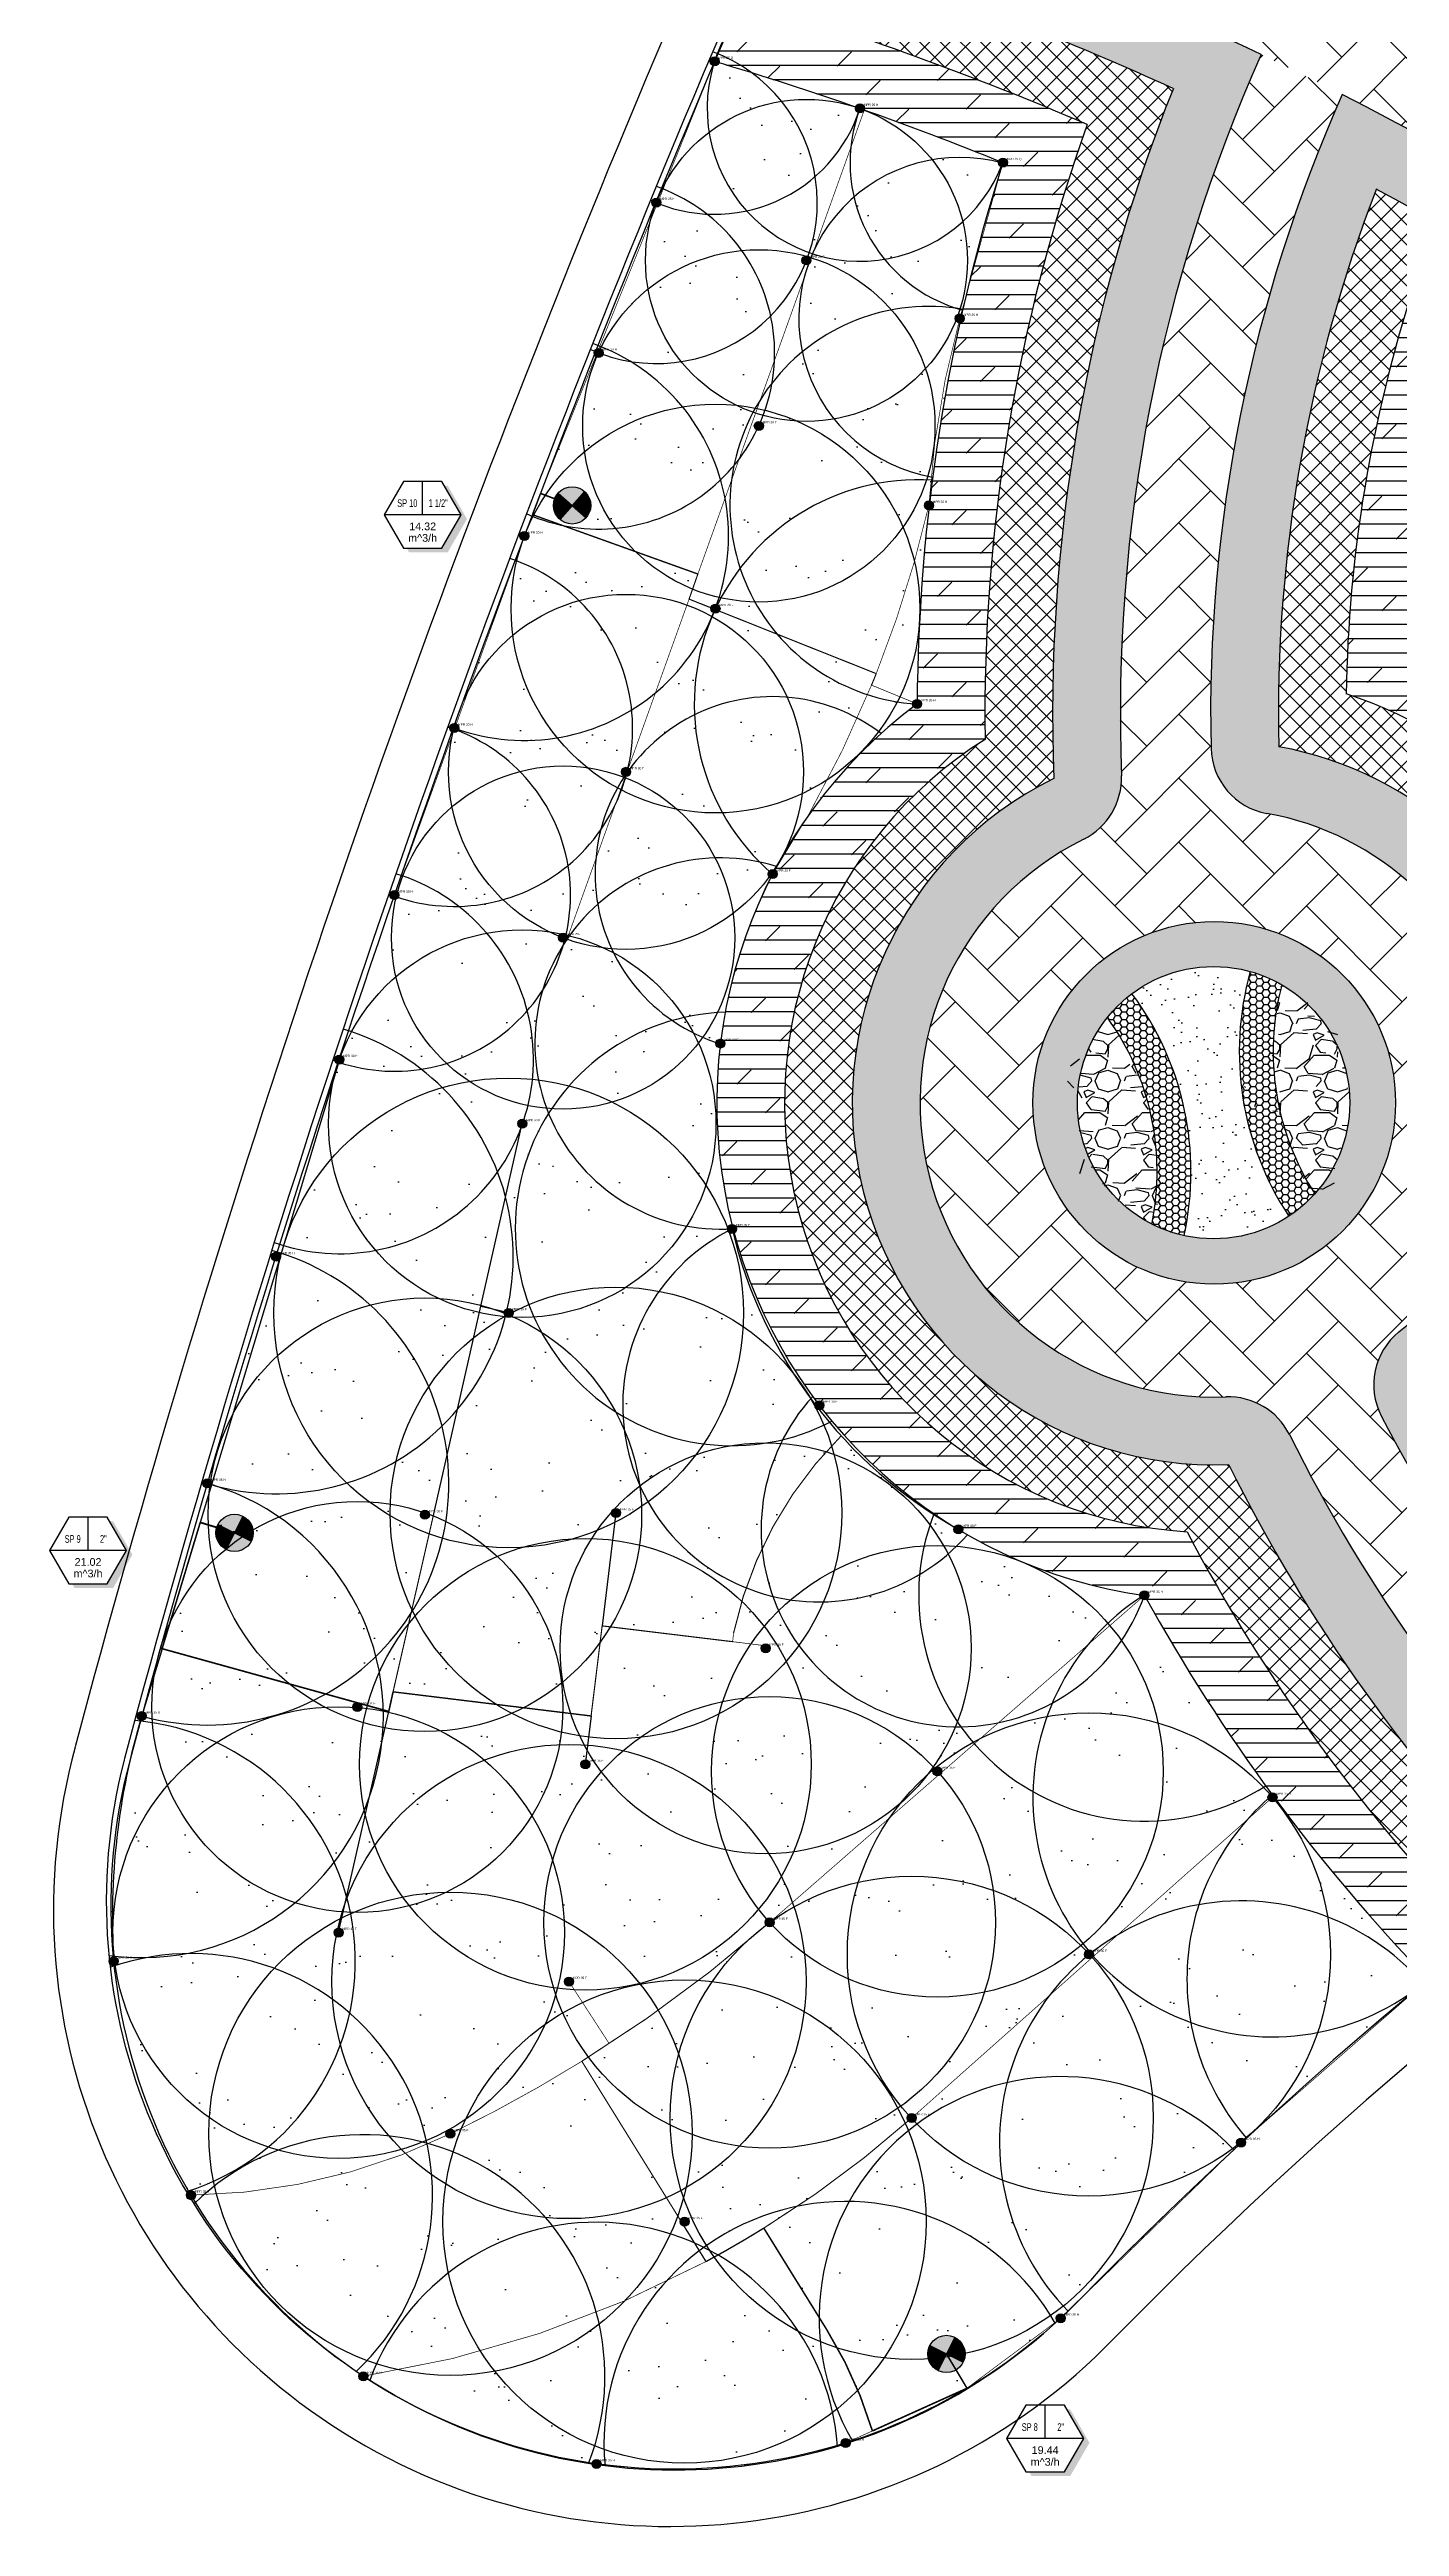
# Model space of a CAD drawing. Extents: x 671027 to 671592, y 802418 to 802669.
# Drawn here: x 671245.3 to 671305, y 802418 to 802527.7 of the extents above; entities that cross this region are included whole.
import ezdxf
from ezdxf.enums import TextEntityAlignment as Align

# ---------------------------------------------------------------- set-up
doc = ezdxf.new("R2010")
doc.units = 0
doc.linetypes.add('1', pattern=[0])
for name, color, linetype in [('CIRCLE SPRAY', 140, 'Continuous'), ('Grass', 7, 'Continuous'), ('gravel', 7, 'Continuous'), ('L-VALV-NOTN', 7, 'Continuous'), ('L-VALV-SYMB', 7, 'Continuous'), ('L-ZONE-ATTR-VALV', 7, 'Continuous'), ('Pipe-Lateral-10 Bars-32mm', 7, 'Continuous'), ('Pipe-Lateral-10 Bars-50mm', 7, 'Continuous'), ('Pipe-Lateral-10 Bars-63mm', 7, 'Continuous'), ('Pipe-Lateral-10 Bars-75mm', 7, 'Continuous'), ('Pipe-Lateral-10 Bars-90mm', 7, 'Continuous'), ('ROAD BORDER', 7, 'Continuous'), ('Roads boundry', 7, 'Continuous'), ('Rotor MPR', 172, 'Continuous'), ('sand', 7, 'Continuous'), ('shrubs-Gc', 7, 'Continuous')]:
    doc.layers.add(name, color=color, linetype=linetype)
doc.layers.add('Hardscape', color=80, linetype='1', lineweight=15)
doc.layers.add('PIPE', color=7, linetype='Continuous', lineweight=50)
doc.layers.add('L-SYMB-TRIM', color=7, linetype='Continuous', true_color=0x000000)
doc.styles.get("Standard").update_dxf_attribs({"font": 'arial.ttf'})
doc.styles.add('ValveZoneLabelText', font='arial.ttf', dxfattribs={"height": 0.2})
doc.linetypes.add('32mm', pattern='A,0.5,-0.2,["32mm",Standard,S=0.1,R=0,X=-0.1,Y=-0.05],-0.5', length=1.2)
doc.linetypes.add('50mm', pattern='A,0.5,-0.2,["50mm",Standard,S=0.1,R=0,X=-0.1,Y=-0.05],-0.5', length=1.2)
doc.linetypes.add('63mm', pattern='A,0.5,-0.2,["63mm",Standard,S=0.1,R=0,X=-0.1,Y=-0.05],-0.5', length=1.2)
doc.linetypes.add('75mm', pattern='A,0.5,-0.2,["75mm",Standard,S=0.1,R=0,X=-0.1,Y=-0.05],-0.5', length=1.2)
doc.linetypes.add('90mm', pattern='A,0.5,-0.2,["90mm",Standard,S=0.1,R=0,X=-0.1,Y=-0.05],-0.5', length=1.2)
doc.linetypes.add('PIPE 90', pattern='A,12.7,-5.08,["GAS",Standard,S=2.54,R=0,X=-2.54,Y=-1.27],-6.35', length=24.13)
pattern_1 = [(0, (0, 0), (0.28575, 0.1649778387), [0.1905, -0.381]), (120, (0, 0), (-0.285749999376, 0.164977839781), [0.1905, -0.381]), (60, (0, 0), (6.24e-10, 0.329955678481), [-0.381, 0.1905])]
pattern_2 = [(228.0127875, (27.82352, 139.14712), (-20.320000001596, -22.859999998582), [0.34172144, -33.8304836396]), (184.969741, (27.59492, 138.89312), (30.47999998794, 2.540000144698), [0.58640472, -58.0540488935]), (132.5104471, (27.01072, 138.84232), (25.400000010727, -27.939999990246), [0.41348152, -40.934722794]), (267.273689, (26.02012, 138.20732), (2.54000000532, 50.799999999733), [0.53400452, -52.866437426]), (292.83365418, (25.99472, 137.67392), (-12.700000001063, 30.479999999555), [0.5236337, -51.8398077453]), (357.273689, (26.19792, 137.19132), (-50.799999999733, 2.54000000532), [0.53400452, -52.866437426]), (37.69424047, (26.73132, 137.16592), (-33.019999998536, -25.4000000019004), [0.70619366, -69.913115314]), (72.25532837, (27.29012, 137.59772), (17.780000004779, 55.879999998479), [0.66671952, -66.005256602]), (121.42956562, (27.49332, 138.23272), (-20.320000002883, 33.019999998226), [0.535813, -53.045545699]), (175.2363583, (27.21392, 138.68992), (27.9399999996, -2.54000000439), [0.61171328, -29.97393695]), (222.3974378, (26.60432, 138.740724), (-30.4799999990247, -27.940000001064), [0.79107792, -78.316772512]), (138.81407483, (28.53472, 138.18192), (-17.779999998934, 15.24000000124), [0.27000454, -26.7305658243]), (171.4692344, (28.33152, 138.35972), (33.02000000089, -5.079999994237), [0.51368198, -50.854638997]), (225, (27.8235, 138.436), (-4e-16, -2.54), [0.35920934, -3.2328931084]), (203.19859051, (27.64572, 138.74072), (12.70000000035, 5.07999999911), [0.19344132, -19.150622369]), (291.80140949, (27.4679, 138.66452), (-2.54000000053, 7.61999999982), [0.27356562, -13.40475299]), (30.96375653, (27.5695, 138.41052), (7.62000000019, 5.07999999972), [0.44431966, -14.366298153]), (161.56505118, (27.9505, 138.6391), (5.08000000013, -2.53999999973), [0.32128714, -7.710898117]), (16.389540334, (25.99472, 138.66452), (25.4, 7.62), [0.450088, -44.5588266725]), (70.34617594, (26.42652, 138.79152), (-10.16000000093, -27.93999999967), [0.37759894, -37.382215678]), (293.19859051, (27.95052, 139.14712), (-5.07999999911, 12.70000000036), [0.3868801, -18.957183589]), (343.61045967, (28.10292, 138.79152), (-25.400000000532, 7.619999998223), [0.450088, -44.5588266725]), (339.44395478, (25.99472, 137.08972), (-12.7, 5.08), [0.4340352, -21.267734313]), (294.7751406, (26.40112, 136.93732), (-12.700000015117, 27.939999993127), [0.36367212, -36.003593381]), (66.80140949, (27.97592, 136.60712), (5.0799999992, 12.70000000032), [0.3868801, -18.957183589]), (17.35402464, (28.12832, 136.96272), (-33.019999999343, -10.160000002132), [0.42578274, -42.15237598]), (69.44395478, (26.73132, 136.60712), (-5.08000000009, -12.699999999965), [0.2170176, -21.484751913]), (101.309932474, (27.8235, 136.6071), (-2.54, 10.16), [0.1295146, -12.8219949645]), (165.96375653, (27.7981, 136.7341), (7.62, -2.54), [0.5236337, -9.949054589]), (186.00900596, (27.29012, 136.86112), (25.399999999865, 2.54000000133), [0.485267, -48.0413648633]), (303.69006753, (27.5695, 138.1819), (-2.54000000035, 5.0799999998), [0.36632388, -8.7917763597]), (353.15722659, (27.77272, 137.87712), (43.180000000266, -5.079999997739), [0.63955676, -63.316009065]), (60.9453959, (28.40772, 137.80092), (-10.16000000028, -17.77999999984), [0.26150824, -25.889392318]), (90, (28.5347, 138.0295), (-2.54, 2.54), [0.1524, -2.3876]), (120.25643716, (27.23932, 136.93732), (10.159999998757, -17.78000000071), [0.35286696, -34.933940773]), (48.0127875, (27.06152, 137.24212), (20.320000001675, 22.85999999851), [0.68344288, -33.4887621996]), (0, (27.5187, 137.75), (2.54, 2.54), [0.6604, -1.8796]), (325.3048465, (28.17912, 137.75012), (25.400000009622, -17.779999986255), [0.40160956, -39.759316724]), (254.0546041, (28.50932, 137.52152), (-2.53999999982, -10.16000000004), [0.36982908, -18.121650039]), (207.64597536, (28.40772, 137.16592), (-48.260000001773, -25.399999996631), [0.6021451, -59.612464423]), (175.42607874, (27.87432, 136.88652), (-33.019999999999, 2.539999999999), [0.63702946, -63.065846456])]
pattern_3 = [(45, (-675480.1106, -802687.9176), (2e-16, 2.8284271247), [6, -2]), (135, (-675478.6964, -802686.5034), (2e-16, 2.8284271247), [6, -2])]

# ---------------------------------------------------------------- blocks, each defined once
blk = doc.blocks.new('Rotor mpr')
at = {"layer": 'Rotor MPR'}
h = blk.add_hatch(color=256, dxfattribs=at)
h.dxf.hatch_style = 1
h.paths.add_polyline_path([(-0.2, 0, 1), (0.2, 0, 1)])
at = {"layer": 'Rotor MPR', "color": 7}
blk.add_circle((0, 0), 0.2, dxfattribs=at)
blk.add_attdef('ROTOR.MPR', (0.17, 0.11), '', height=0.1, dxfattribs=at)
blk = doc.blocks.new('valvesym-1')
at = {"linetype": 'Continuous', "lineweight": 0}
for points in [[(-0.006, 0), (-0.747, 0), (-0.75, 0.006), (-0.741, 0.117), (-0.713, 0.232), (-0.668, 0.34), (-0.607, 0.441), (-0.53, 0.53), (-0.441, 0.607), (-0.34, 0.668), (-0.232, 0.713), (-0.117, 0.741), (-0.006, 0.75), (0, 0.747), (0, 0.006)], [(0.747, 0), (0.006, 0), (0, -0.006), (0, -0.747), (0.006, -0.75), (0.117, -0.741), (0.232, -0.713), (0.34, -0.668), (0.441, -0.607), (0.53, -0.53), (0.607, -0.441), (0.668, -0.34), (0.713, -0.232), (0.741, -0.117), (0.75, -0.006)]]:
    blk.add_hatch(color=0, dxfattribs=at).paths.add_polyline_path(points, flags=0)
at = {"layer": 'L-SYMB-TRIM', "linetype": 'Continuous', "lineweight": 0}
h = blk.add_hatch(color=256, dxfattribs=at)
edge = h.paths.add_edge_path()
edge.add_arc((0, 0), 0.75, 0, 360)
at = {"color": 0, "linetype": 'Continuous', "ltscale": 0.102234, "flags": 128}
for points in [[(0.75, 0), (-0.75, 0)], [(0, 0.75), (0, -0.75)]]:
    blk.add_lwpolyline(points, dxfattribs=at)
at = {"color": 0, "linetype": 'Continuous', "ltscale": 0.102234}
blk.add_circle((0, 0), 0.75, dxfattribs=at)
blk = doc.blocks.new('ControlValve-1')
at = {"layer": 'L-VALV-SYMB', "color": 0, "xscale": 1.000000032, "yscale": 1.000000032}
blk.add_blockref('valvesym-1', (0, 0), dxfattribs=at)
at = {"layer": 'L-ZONE-ATTR-VALV', "style": 'ValveZoneLabelText'}
blk.add_attdef('WaterSource/ZoneId', (0, 0), '', height=0.2, dxfattribs=at)
blk = doc.blocks.new('V_S_2')
at = {"layer": 'L-VALV-SYMB', "color": 12, "rotation": 63.40581976892219}
blk.add_blockref('ControlValve-1', (0, 0), dxfattribs=at)
blk = doc.blocks.new('V_S_1.5')
at = {"layer": 'L-VALV-SYMB', "color": 130, "rotation": 48.58537856362994}
blk.add_blockref('ControlValve-1', (0, 0), dxfattribs=at)
blk = doc.blocks.new('vnotation-6')
blk.add_hatch(color=256).paths.add_polyline_path([(0.281, 0.379), (0.5, 0), (0.25, -0.433), (-0.206, -0.433), (-0.175, -0.487), (0.325, -0.487), (0.575, -0.054), (0.325, 0.379)])
for p, q in [((0, 0), (0, 0.433)), ((0.5, 0), (-0.5, 0))]:
    blk.add_line(p, q)
blk.add_lwpolyline([(0.5, 0), (0.25, 0.433), (-0.25, 0.433), (-0.5, 0), (-0.25, -0.433), (0.25, -0.433)], close=True)
for tag, p in [('AA', (-0.2, 0.2)), ('2', (0.2, 0.2)), ('GPM', (0, -0.3)), ('20', (0, -0.15))]:
    blk.add_attdef(tag, text='', height=0.1).set_placement(p, align=Align.MIDDLE_CENTER)
at = {"flags": 1}
blk.add_attdef('WATERSOURCE/ZONEID', text='', height=0.005, dxfattribs=at).set_placement((0, 0), align=Align.MIDDLE_CENTER)

msp = doc.modelspace()

# ---------------------------------------------------------------- hatches: boundary and pattern name
at = {"layer": 'Grass', "linetype": 'ByBlock'}
h = msp.add_hatch(dxfattribs=at)
h.set_pattern_fill('AR-SAND', color=94, scale=0.1)
h.paths.add_polyline_path([(671293.75, 802459.2, 0.065893), (671306.33, 802442.2, 0.026072), (671290.82, 802427.96, -0.771013), (671248.82, 802451.93, -0.035081), (671274.71, 802527.13, -0.024176), (671287.48, 802522.65, 0.07574), (671283.68, 802498.68, 0.669872)])
at = {"layer": 'gravel', "linetype": 'ByBlock'}
h = msp.add_hatch(dxfattribs=at)
h.set_pattern_fill('GRAVEL', color=250, scale=0.1)
h.set_pattern_definition(pattern_2)
h.paths.add_polyline_path([(671299.83, 802486.23, -0.476364), (671301.29, 802476.98, -0.208703)])
h = msp.add_hatch(dxfattribs=at)
h.set_pattern_fill('GRAVEL', color=250, scale=0.1)
h.set_pattern_definition(pattern_2)
h.paths.add_polyline_path([(671294.08, 802475.64, -0.476364), (671292.11, 802484.79, -0.208703)])
at = {"layer": 'Hardscape'}
h = msp.add_hatch(dxfattribs=at)
h.set_pattern_fill('AR-HBONE', color=251, scale=0.5)
h.set_pattern_definition(pattern_3)
h.paths.add_polyline_path([(671420.99, 802530.42, 0.356419), (671421.46, 802534.19, 0.06502), (671410.3, 802547.67, -0.006819), (671413.15, 802550.48, -0.068428), (671425.44, 802535.35, 0.295554), (671428.38, 802533.93, -0.809739), (671436.73, 802509.85, 0.295554), (671435.3, 802506.91, -0.06457), (671435.17, 802488.51, 0.005006), (671431.13, 802488.47, 0.062759), (671431.45, 802505.36, 0.356419), (671428.76, 802508.03, -0.642268)])
h.paths.add_polyline_path([(671430.82, 802513.01, 1), (671429.16, 802528.99, 1)], flags=16)
h.paths.add_polyline_path([(671365.9, 802565.76, 0.37013), (671362.87, 802563.29, -0.201969), (671357.37, 802554.81, 0.314972), (671356.14, 802551.59), (671357.44, 802546.43), (671363.59, 802521.96, -0.017017), (671358.72, 802520.82), (671351.29, 802550.37, 0.314972), (671348.69, 802552.63, -0.222057), (671339.24, 802558.31, 0.370131), (671335.48, 802559.34, 0.158108), (671305.07, 802530.81, -0.013661), (671301.74, 802533.05, -0.162678), (671335.25, 802563.64, 0.283162), (671337.03, 802566.23, -0.235223), (671342.72, 802576.36, 0.315352), (671343.95, 802579.58), (671336.38, 802609.71, -0.01955), (671341.18, 802611.09), (671348.8, 802580.8, 0.314972), (671351.4, 802578.54, -0.25569), (671361.69, 802571.43, 0.283162), (671364.37, 802569.78, -0.163199), (671407.49, 802555.25, -0.013661), (671405.34, 802551.85, 0.158628)])
h.paths.add_polyline_path([(671349.22, 802573.57, 1), (671350.88, 802557.6, 1)], flags=16)
h = msp.add_hatch(dxfattribs=at)
h.set_pattern_fill('AR-HBONE', color=251, scale=0.5)
h.set_pattern_definition([(45, (-673847.9582, -801760.7936), (0, 2.8284271247), [6, -2]), (135, (-673846.544, -801759.3794), (2e-16, 2.8284271247), [6, -2])])
h.paths.add_polyline_path([(671278.32, 802535.44, -0.006934), (671284.91, 802549.74, 0.66463), (671416.84, 802580.64), (671417.1, 802580.41), (671432.73, 802566.33, 0.188342), (671372.08, 802478.45, 0.016164), (671359.82, 802473.98, 0.176635)])
h.paths.add_polyline_path([(671337, 802506.79, -0.053515), (671358.83, 802482.51, 0.630416), (671369.48, 802484.44, -0.054281), (671381.43, 802514.81, 0.706633), (671375.03, 802521.73, -0.114395), (671340.59, 802515.5, 0.705998)], flags=16)
h.paths.add_polyline_path([(671294.67, 802534.78, -0.03752), (671286.54, 802542.86, 0.5445), (671284.88, 802542.63, 0.00211), (671282.89, 802538.3, 0.44365), (671283.48, 802536.94, -0.017856), (671293.63, 802533.09, 0.855837)], flags=16)
h.paths.add_polyline_path([(671416.59, 802557.7, -0.020041), (671425.95, 802565.21, 0.474379), (671426.1, 802568.31), (671421.17, 802572.75, 0.554524), (671417.91, 802571.82, -0.041116), (671413.47, 802560.07, 0.813097)], flags=16)
h = msp.add_hatch(dxfattribs=at)
h.set_pattern_fill('AR-HBONE', color=251, scale=0.5)
h.set_pattern_definition(pattern_3)
h.paths.add_polyline_path([(671291.06, 802492.69, 0.295554), (671292.73, 802495.49, -0.115157), (671298.92, 802527.44, -0.006718), (671302.51, 802525.66, 0.110571), (671296.7, 802496.72, 0.356419), (671299.16, 802493.83, -0.642268), (671305.02, 802470.87, 0.356419), (671304.24, 802467.15, 0.07826), (671316.68, 802450.21, 0.005006), (671313.43, 802447.81, -0.080075), (671300.17, 802466.33, 0.295554), (671297.36, 802467.99, -0.809739)])
h.paths.add_polyline_path([(671297.67, 802473.02, 1), (671296.01, 802489, 1)], flags=16)
at = {"layer": 'sand', "linetype": 'ByBlock'}
h = msp.add_hatch(dxfattribs=at)
h.set_pattern_fill('AR-SAND', color=1, scale=0.03)
h.set_pattern_definition([(37.5, (25.9947, 136.6071), (-0.0480009389, 1.468239712), [0, -1.15824, 0, -1.2954, 0, -1.23825]), (7.5, (25.9947, 136.6071), (1.3485698494, 2.1504753017), [0, -0.62484, 0, -1.04394, 0, -0.40005]), (327.5, (25.0575, 136.6071), (2.3729771107, 0.004311554), [0, -0.381, 0, -1.3716, 0, -1.7907]), (317.5, (25.0575, 136.6071), (2.2906693574, 0.6687879698), [0, -0.1905, 0, -0.89916, 0, -1.0287])])
h.paths.add_polyline_path([(671300.14, 802475.99, -0.121307), (671297.43, 802475.02, -0.080492), (671295.51, 802475.13, 0.21732), (671293.2, 802485.84, -0.135442), (671296.18, 802487.01, -0.094505), (671298.43, 802486.82, 0.21732)])
at = {"layer": 'shrubs-Gc'}
h = msp.add_hatch(dxfattribs=at)
h.set_pattern_fill('AR-SAND', color=219, scale=0.01125)
h.paths.add_polyline_path([(671292.73, 802495.49, -0.295554), (671291.06, 802492.69, 0.809739), (671297.36, 802467.99, -0.295554), (671300.17, 802466.33, 0.080075), (671313.43, 802447.81, 0.003742), (671311.03, 802445.97, -0.078776), (671297.48, 802464.99, -0.809739), (671289.73, 802495.38, -0.105119), (671295.03, 802525.94, 0.032831), (671277.11, 802532.68, -0.001331), (671278.32, 802535.44, -0.037138), (671298.92, 802527.44, 0.115157)])
h = msp.add_hatch(dxfattribs=at)
h.set_pattern_fill('ANSI37', color=74, scale=0.2)
h.paths.add_polyline_path([(671289.73, 802495.38, 0.809739), (671297.48, 802464.99, 0.078776), (671311.03, 802445.97, 0.003734), (671308.66, 802444.1, -0.071758), (671295.64, 802462.02, -0.727484), (671286.69, 802497.11, -0.089692), (671291.22, 802524.34, 0.028515), (671275.9, 802529.91, -0.001331), (671277.11, 802532.68, -0.032831), (671295.03, 802525.94, 0.105119)])
at = {"layer": 'shrubs-Gc', "linetype": 'ByBlock'}
h = msp.add_hatch(dxfattribs=at)
h.set_pattern_fill('DOLMIT', color=240, scale=0.1)
h.paths.add_polyline_path([(671286.69, 802497.11, 0.727484), (671295.64, 802462.02, 0.071758), (671308.66, 802444.1, 0.003727), (671306.33, 802442.2, -0.065893), (671293.75, 802459.2, -0.669872), (671283.68, 802498.68, -0.07574), (671287.48, 802522.65, 0.024176), (671274.71, 802527.13, -0.00133), (671275.9, 802529.91, -0.028515), (671291.22, 802524.34, 0.089692)])
at = {"layer": 'shrubs-Gc'}
h = msp.add_hatch(dxfattribs=at)
h.set_pattern_fill('AR-SAND', color=219, scale=0.01125)
h.paths.add_polyline_path([(671296.7, 802496.72, -0.110571), (671302.51, 802525.66, -0.131747), (671359.82, 802473.98, 0.003779), (671356.99, 802472.82, 0.125113), (671304.02, 802521.48, 0.098023), (671299.7, 802496.78, -0.642268), (671306.9, 802468.53, 0.080284), (671319.17, 802451.98, 0.003771), (671316.68, 802450.21, -0.07826), (671304.24, 802467.15, -0.356419), (671305.02, 802470.87, 0.642268), (671299.16, 802493.83, -0.356419)])
h = msp.add_hatch(dxfattribs=at)
h.set_pattern_fill('ANSI37', color=74, scale=0.2)
h.paths.add_polyline_path([(671310.64, 802467.92, 0.073431), (671321.69, 802453.71, 0.003788), (671319.17, 802451.98, -0.080284), (671306.9, 802468.53, 0.642268), (671299.7, 802496.78, -0.098023), (671304.02, 802521.48, -0.125113), (671356.99, 802472.82, 0.003771), (671354.19, 802471.63, 0.117953), (671305.67, 802517.14, 0.074591), (671302.69, 802499.12, -0.551937)])
at = {"layer": 'shrubs-Gc', "linetype": 'ByBlock'}
h = msp.add_hatch(dxfattribs=at)
h.set_pattern_fill('DOLMIT', color=240, scale=0.1)
h.paths.add_polyline_path([(671354.19, 802471.63, 0.003764), (671351.41, 802470.39, 0.110134), (671307.48, 802512.6, 0.049505), (671305.75, 802501.15, -0.485751), (671314.31, 802467.6, 0.067375), (671324.25, 802455.42, 0.003809), (671321.69, 802453.71, -0.073431), (671310.64, 802467.92, 0.551937), (671302.69, 802499.12, -0.074591), (671305.67, 802517.14, -0.117953)])
at = {"layer": 'shrubs-Gc'}
h = msp.add_hatch(dxfattribs=at)
h.set_pattern_fill('AR-SAND', color=219, scale=0.01125)
h.set_pattern_definition([(37.5, (25.9947, 136.60712), (-0.01800035208, 0.550589892), [0, -0.43434, 0, -0.485775, 0, -0.46434375]), (7.5, (25.9947, 136.6071), (0.50571369353, 0.80642823814), [0, -0.234315, 0, -0.3914775, 0, -0.15001875]), (327.5, (25.64325, 136.60712), (0.88986641652, 0.00161683276), [0, -0.142875, 0, -0.51435, 0, -0.6715125]), (317.5, (25.64325, 136.6071), (0.85900100903, 0.25079548866), [0, -0.0714375, 0, -0.337185, 0, -0.3857625])])
edge = h.paths.add_edge_path(flags=17)
edge.add_arc((671296.81, 802481.02), 6.03, -84.0633, 275.9367, ccw=False)
edge = h.paths.add_edge_path()
edge.add_arc((671296.81, 802481.02), 8.03, -84.0633, 275.9367, ccw=False)
h = msp.add_hatch(dxfattribs=at)
h.set_pattern_fill('HONEY', color=1, scale=0.06)
h.set_pattern_definition(pattern_1)
h.paths.add_polyline_path([(671298.43, 802486.82, -0.063031), (671299.83, 802486.23, 0.208703), (671301.29, 802476.98, -0.063031), (671300.14, 802475.99, -0.21732)])
h = msp.add_hatch(dxfattribs=at)
h.set_pattern_fill('HONEY', color=1, scale=0.06)
h.set_pattern_definition(pattern_1)
h.paths.add_polyline_path([(671294.08, 802475.64, 0.208703), (671292.11, 802484.79, -0.063031), (671293.2, 802485.84, -0.21732), (671295.51, 802475.13, -0.063031)])

# ---------------------------------------------------------------- linework, layer by layer
at = {"color": 0}
for centre, radius in [((671296.84, 802481.01), 8.03), ((671296.81, 802481.02), 6.03)]:
    msp.add_circle(centre, radius, dxfattribs=at)
for centre, radius, start, end in [((671234.79, 802392.97), 148.97, 64.5026, 73.0101), ((671234.79, 802392.97), 148.97, 32.9416, 62.9629), ((671311.15, 802483.28), 13.2, 164.4507, 213.4943), ((671311.15, 802483.28), 11.7, 165.3953, 212.5497), ((671282.61, 802477.96), 13.2, 347.6377, 36.6813), ((671282.61, 802477.96), 11.7, 348.5823, 35.7367)]:
    msp.add_arc(centre, radius, start, end)
at = {"color": 119}
for centre, radius, start, end in [((671234.79, 802392.97), 145.97, 65.6286, 73.1503), ((671234.79, 802392.97), 142.97, 66.7565, 73.2899), ((671234.79, 802392.97), 139.97, 67.8893, 73.4289), ((671364.26, 802498.2), 74.58, 158.168, 182.1714), ((671364.26, 802498.2), 77.58, 160.3104, 180.8113), ((671364.26, 802498.2), 80.58, 162.3374, 179.6627), ((671364.26, 802498.2), 64.58, 158.8681, 181.2618), ((671234.79, 802392.97), 145.97, 32.9416, 61.6886), ((671364.26, 802498.2), 61.58, 162.0866, 179.1499), ((671296.84, 802481.01), 22.03, 126.6731, 261.9413), ((671296.84, 802481.01), 19.03, 316.5153, 72.0991), ((671296.84, 802481.01), 19.03, 122.2366, 266.3778), ((671296.84, 802481.01), 16.03, 308.8845, 79.7299), ((671296.84, 802481.01), 16.03, 116.3103, 272.3041), ((671364.26, 802498.2), 74.58, 206.4429, 224.4598), ((671364.26, 802498.2), 77.58, 207.8031, 224.2206), ((671364.26, 802498.2), 80.58, 208.9517, 224.0313)]:
    msp.add_arc(centre, radius, start, end, dxfattribs=at)
at = {"color": 0}
for centre, radius, start, end in [((671364.26, 802498.2), 71.58, 155.8952, 182.1714), ((671364.26, 802498.2), 67.58, 156.0232, 181.2618), ((671299.7, 802496.78), 3, 181.2618, 259.7299), ((671289.73, 802495.38), 3, 296.3103, 2.1714), ((671296.84, 802481.01), 13.03, 308.8845, 79.7299), ((671296.84, 802481.01), 13.03, 116.3103, 272.3041), ((671306.9, 802468.53), 3, 128.8845, 207.3526), ((671297.48, 802464.99), 3, 26.4429, 92.3041), ((671364.26, 802498.2), 67.58, 207.3526, 225.2519), ((671364.26, 802498.2), 71.58, 206.4429, 224.7556)]:
    msp.add_arc(centre, radius, start, end, dxfattribs=at)
at = {"layer": 'CIRCLE SPRAY', "color": 140}
for centre, radius in [((671278.78, 802518.32), 7.13), ((671276.67, 802510.99), 7.8), ((671274.75, 802502.9), 9.05), ((671270.79, 802495.67), 7.86), ((671268, 802488.33), 7.6), ((671266.19, 802480.09), 8.58), ((671265.59, 802471.71), 10.4), ((671261.88, 802462.77), 9.6), ((671270.34, 802462.85), 10), ((671276.97, 802456.86), 9.1), ((671258.89, 802454.26), 9.1), ((671268.99, 802451.72), 10), ((671284.58, 802451.41), 10), ((671277.15, 802444.72), 10), ((671258.06, 802444.27), 10), ((671291.29, 802443.3), 10.7), ((671268.26, 802442.1), 10.5), ((671283.44, 802436.06), 10.7), ((671263.01, 802435.36), 10.7), ((671273.38, 802431.47), 10.7)]:
    msp.add_circle(centre, radius, dxfattribs=at)
for centre, radius, start, end in [((671281.15, 802525.05), 6.77, 151.8026, 339.2742), ((671272.13, 802520.88), 7.13, 245.896, 69.4429), ((671274.71, 802527.13), 6.77, 245.2697, 342.044), ((671287.48, 802522.65), 6.77, 159.2742, 254.7436), ((671285.57, 802515.75), 7.13, 74.577, 260.2803), ((671269.57, 802514.22), 7.8, 245.9496, 70.8291), ((671284.2, 802507.47), 8.81, 80.1461, 266.6486), ((671266.28, 802506.11), 9.05, 248.1966, 70.3503), ((671283.73, 802498.68), 9.92, 86.3864, 229.4493), ((671263.18, 802497.61), 7.9, 248.5628, 71.8113), ((671277.28, 802491.14), 7.86, 52.3399, 252.8817), ((671260.53, 802490.21), 7.8, 249.599, 72.3613), ((671274.97, 802483.64), 8.22, 72.393, 273.9121), ((671258.09, 802482.93), 8.6, 250.4404, 73.0709), ((671255.29, 802474.2), 10.5, 251.7905, 73.5709), ((671275.48, 802475.43), 9.6, 91.822, 297.4775), ((671279.35, 802467.62), 8.71, 116.0296, 318.8357), ((671252.24, 802464.16), 10.7, 252.9922, 74.4894), ((671285.51, 802462.12), 8.74, 137.5984, 340.4936), ((671249.34, 802453.86), 10.7, 262.246, 75.5677), ((671293.75, 802459.2), 10, 158.822, 302.5093), ((671299.42, 802450.26), 10.61, 122.5909, 310.57), ((671248.1, 802443), 10.7, 287.5562, 84.9315), ((671306.33, 802442.2), 10.7, 130.2243, 221.1393), ((671298.03, 802434.97), 10.7, 41.0648, 224.2733), ((671251.52, 802432.64), 10.7, 313.1592, 109.4263), ((671290.04, 802427.19), 10.7, 44.1738, 210.6638), ((671259.15, 802424.62), 10.7, 338.8578, 134.4769), ((671269.48, 802420.74), 10.7, 4.1575, 159.7965), ((671280.51, 802421.66), 10.7, 29.7437, 185.3707)]:
    msp.add_arc(centre, radius, start, end, dxfattribs=at)
at = {"layer": 'PIPE'}
msp.add_lwpolyline([(671273.58, 802503.32), (671273.58, 802503.32), (671273.58, 802503.32)], dxfattribs=at)
at = {"layer": 'Pipe-Lateral-10 Bars-32mm', "color": 5, "linetype": '32mm', "const_width": 0.03}
for points in [[(671267, 802508), (671274.71, 802527.13)], [(671281.34, 802524.98), (671273.97, 802504.43)], [(671266.64, 802507.06), (671266.28, 802506.11), (671260.53, 802490.21)], [(671273.58, 802503.32), (671268.15, 802488.19)], [(671283.68, 802498.68), (671281.66, 802499.51)], [(671293.75, 802459.2), (671277.15, 802444.72)], [(671275.55, 802457.53), (671275.51, 802457.15)], [(671276.97, 802456.97), (671275.51, 802457.15)], [(671299.42, 802450.26), (671283.44, 802436.06)], [(671268.26, 802442.1), (671270.05, 802439.34)], [(671285.89, 802424.09), (671290.04, 802427.19), (671298.03, 802434.97), (671306.33, 802442.2)]]:
    msp.add_lwpolyline(points, dxfattribs=at)
for points in [[(671287.48, 802522.65), (671285.57, 802515.75, 0.052316), (671284.2, 802507.47, -0.038254), (671281.87, 802500.02, -0.038254)], [(671281.66, 802499.51, -0.046307), (671277.28, 802491.14, 0.089871), (671274.97, 802483.64)], [(671268.83, 802438.57, -0.025962), (671263.01, 802435.36, -0.110221), (671251.52, 802432.64)], [(671274.33, 802429.7, -0.084824), (671259.15, 802424.62)], [(671281.7, 802422.2), (671280.51, 802421.66, -0.111287), (671269.48, 802420.74)]]:
    msp.add_lwpolyline(points, format="xyb", dxfattribs=at)
at = {"layer": 'Pipe-Lateral-10 Bars-32mm', "color": 5, "linetype": '32mm'}
for points in [[(671258.09, 802482.93), (671251.93, 802462.43)], [(671262.24, 802462.68), (671266.19, 802480.09)], [(671265.59, 802471.71), (671264.35, 802471.99)], [(671270.34, 802462.85), (671269.73, 802457.85)], [(671258.06, 802444.27), (671260.28, 802454.06)], [(671269.24, 802453.86), (671268.99, 802451.83)]]:
    msp.add_lwpolyline(points, dxfattribs=at)
msp.add_lwpolyline([(671250.24, 802456.84), (671249.34, 802453.86, 0.089213), (671248.1, 802443)], format="xyb", dxfattribs=at)
msp.add_arc((671295.77, 802480.28), 20.86, 193.4481, 240.5264, dxfattribs=at)
at = {"layer": 'Pipe-Lateral-10 Bars-50mm', "color": 4, "linetype": '50mm', "const_width": 0.05}
for points in [[(671273.97, 802504.43), (671273.58, 802503.32)], [(671273.58, 802503.32), (671281.87, 802500.02)], [(671260.47, 802454.93), (671262.24, 802462.68)], [(671269.73, 802457.85), (671269.24, 802453.86)], [(671275.51, 802457.15), (671269.73, 802457.85)], [(671273.27, 802431.41), (671268.83, 802438.57)]]:
    msp.add_lwpolyline(points, dxfattribs=at)
for points in [[(671281.87, 802500.02, -0.002697), (671281.66, 802499.51)], [(671275.55, 802457.53, -0.145487), (671280.32, 802466.27, 0.955042), (671280.32, 802466.27, -0.955048)], [(671277.15, 802444.72, -0.040445), (671268.83, 802438.57, -0.040445)], [(671283.44, 802436.06, -0.04302), (671276.89, 802431.18, -0.04302)]]:
    msp.add_lwpolyline(points, format="xyb", dxfattribs=at)
at = {"layer": 'Pipe-Lateral-10 Bars-63mm', "color": 200, "linetype": '63mm', "const_width": 0.06}
for points in [[(671267, 802508), (671267, 802508), (671266.64, 802507.06)], [(671266.64, 802507.06), (671273.97, 802504.43)], [(671260.47, 802454.93), (671269.24, 802453.86)], [(671274.33, 802429.7), (671273.27, 802431.41)]]:
    msp.add_lwpolyline(points, dxfattribs=at)
msp.add_lwpolyline([(671276.89, 802431.18, -0.01558), (671274.33, 802429.7)], format="xyb", dxfattribs=at)
at = {"layer": 'Pipe-Lateral-10 Bars-75mm', "color": 6, "linetype": '75mm', "const_width": 0.07}
for points in [[(671268.4, 802507.47), (671267, 802508)], [(671251.93, 802462.43), (671250.24, 802456.84)], [(671260.28, 802454.06), (671250.17, 802456.86)], [(671260.28, 802454.06), (671260.47, 802454.93)], [(671284.98, 802425.61), (671285.89, 802424.09)], [(671285.89, 802424.09), (671281.7, 802422.2)]]:
    msp.add_lwpolyline(points, dxfattribs=at)
at = {"layer": 'Pipe-Lateral-10 Bars-75mm', "color": 6, "linetype": '75mm'}
msp.add_lwpolyline([(671276.89, 802431.18, 0.07, 0.07, 0), (671278.55, 802428.5, 0.07, 0.07, 0), (671279.68, 802426.68, 0.07, 0.07, -0.066076), (671281.7, 802422.2, 0, 0, 0)], format="xyseb", dxfattribs=at)
at = {"layer": 'Pipe-Lateral-10 Bars-90mm', "color": 40, "linetype": '90mm', "true_color": 0xf8d731, "const_width": 0.08}
msp.add_lwpolyline([(671253.45, 802461.97), (671251.93, 802462.43)], dxfattribs=at)
at = {"layer": 'ROAD BORDER', "color": 0}
for centre, radius, start, end in [((671797.04, 802305.25), 570, 151.0589, 165.03), ((671797.04, 802305.25), 570, 151.0589, 165.03), ((671435.03, 802286.45), 199.75, 84.9578, 135.5606), ((671435.03, 802286.45), 199.75, 84.9578, 135.5606), ((671272.76, 802445.3), 27.33, 164.7595, 315.9687), ((671272.76, 802445.3), 27.33, 164.7595, 315.9687)]:
    msp.add_arc(centre, radius, start, end, dxfattribs=at)
at = {"layer": 'ROAD BORDER'}
for centre, radius, start, end in [((671797.04, 802305.25), 567.5, 151.05, 165.021), ((671435.03, 802286.51), 202, 84.9488, 135.5516), ((671272.97, 802445.47), 25, 165.021, 315.5516)]:
    msp.add_arc(centre, radius, start, end, dxfattribs=at)
at = {"layer": 'Roads boundry', "color": 3}
msp.add_lwpolyline([(671248.59, 802451.99, -0.061033), (671300.24, 802580.06, -0.480427), (671399.32, 802596.5), (671471.76, 802531.2, -0.720128), (671452.82, 802487.72, 0.224449), (671290.83, 802427.96, -0.764766), (671248.57, 802451.91)], format="xyb", close=True, dxfattribs=at)
at = {"layer": 'Roads boundry'}
for centre, radius, start, end in [((671797.04, 802305.25), 570, 151.0589, 165.03), ((671797.04, 802305.25), 570, 151.0589, 165.03), ((671797.04, 802305.25), 570, 151.0589, 165.03), ((671797.04, 802305.25), 570, 151.0589, 165.03), ((671435.03, 802286.45), 199.75, 84.9578, 135.5606), ((671435.03, 802286.45), 199.75, 84.9578, 135.5606), ((671435.03, 802286.45), 199.75, 84.9578, 135.5606), ((671435.03, 802286.45), 199.75, 84.9578, 135.5606), ((671272.76, 802445.3), 27.33, 164.7595, 315.9687), ((671272.76, 802445.3), 27.33, 164.7595, 315.9687), ((671272.76, 802445.3), 27.33, 164.7595, 315.9687), ((671272.76, 802445.3), 27.33, 164.7595, 315.9687)]:
    msp.add_arc(centre, radius, start, end, dxfattribs=at)

# ---------------------------------------------------------------- block references
at = {"layer": 'L-VALV-NOTN'}
ref = msp.add_blockref('vnotation-6', (671261.78, 802507.05), dxfattribs=dict(at, xscale=3.413760000000002, yscale=3.413760000000002, zscale=1.4))
ref.add_attrib('AA', 'SP 10', dxfattribs={"layer": '0', "height": 0.341, "width": 0.6}).set_placement((671261.1, 802507.57), align=Align.MIDDLE_CENTER)
ref.add_attrib('2', '1 1/2"', dxfattribs={"layer": '0', "height": 0.341, "width": 0.6}).set_placement((671262.47, 802507.57), align=Align.MIDDLE_CENTER)
ref.add_attrib('20', '14.32', dxfattribs={"layer": '0', "height": 0.341}).set_placement((671261.78, 802506.54), align=Align.MIDDLE_CENTER)
ref.add_attrib('GPM', 'm^ 3/h', dxfattribs={"layer": '0', "height": 0.341}).set_placement((671261.78, 802506.03), align=Align.MIDDLE_CENTER)
ref = msp.add_blockref('vnotation-6', (671246.96, 802461.19), dxfattribs=dict(at, xscale=3.413760000000002, yscale=3.413760000000002, zscale=1.4))
ref.add_attrib('AA', 'SP 9', dxfattribs={"layer": '0', "height": 0.341, "width": 0.6}).set_placement((671246.28, 802461.7), align=Align.MIDDLE_CENTER)
ref.add_attrib('2', '2"', dxfattribs={"layer": '0', "height": 0.341, "width": 0.6}).set_placement((671247.64, 802461.7), align=Align.MIDDLE_CENTER)
ref.add_attrib('20', '21.02', dxfattribs={"layer": '0', "height": 0.341}).set_placement((671246.96, 802460.68), align=Align.MIDDLE_CENTER)
ref.add_attrib('GPM', 'm^ 3/h', dxfattribs={"layer": '0', "height": 0.341}).set_placement((671246.96, 802460.17), align=Align.MIDDLE_CENTER)
ref = msp.add_blockref('vnotation-6', (671289.35, 802421.86), dxfattribs=dict(at, xscale=3.413760000000002, yscale=3.413760000000002, zscale=1.4))
ref.add_attrib('AA', 'SP 8', dxfattribs={"layer": '0', "height": 0.341, "width": 0.6}).set_placement((671288.67, 802422.37), align=Align.MIDDLE_CENTER)
ref.add_attrib('2', '2"', dxfattribs={"layer": '0', "height": 0.341, "width": 0.6}).set_placement((671290.04, 802422.37), align=Align.MIDDLE_CENTER)
ref.add_attrib('20', '19.44', dxfattribs={"layer": '0', "height": 0.341}).set_placement((671289.35, 802421.35), align=Align.MIDDLE_CENTER)
ref.add_attrib('GPM', 'm^ 3/h', dxfattribs={"layer": '0', "height": 0.341}).set_placement((671289.35, 802420.83), align=Align.MIDDLE_CENTER)
at = {"layer": 'L-VALV-SYMB', "linetype": 'PIPE 90', "xscale": 1.1, "yscale": 1.1, "zscale": 1.1}
for name, p in [('V_S_1.5', (671268.4, 802507.47)), ('V_S_2', (671253.45, 802461.97)), ('V_S_2', (671284.98, 802425.61))]:
    msp.add_blockref(name, p, dxfattribs=at)
at = {"layer": 'Rotor MPR', "color": 7}
for p, values in [((671274.71, 802527.13), {'ROTOR.MPR': 'MPR 25 Q'}), ((671281.15, 802525.05), {'ROTOR.MPR': 'MPR 25 H'}), ((671287.48, 802522.65), {'ROTOR.MPR': 'MPR 25 Q'}), ((671272.13, 802520.88), {'ROTOR.MPR': 'MPR 25 H'}), ((671278.78, 802518.32), {'ROTOR.MPR': 'MPR 25 F'}), ((671285.57, 802515.75), {'ROTOR.MPR': 'MPR 25 H'}), ((671269.57, 802514.22), {'ROTOR.MPR': 'MPR 30 H'}), ((671276.67, 802510.99), {'ROTOR.MPR': 'MPR 30 F'}), ((671284.2, 802507.47), {'ROTOR.MPR': 'MPR 30 H'}), ((671266.28, 802506.11), {'ROTOR.MPR': 'MPR 30 H'}), ((671274.75, 802502.9), {'ROTOR.MPR': 'MPR 30 F'}), ((671283.68, 802498.68), {'ROTOR.MPR': 'MPR 35 H'}), ((671263.18, 802497.61), {'ROTOR.MPR': 'MPR 30 H'}), ((671270.79, 802495.67), {'ROTOR.MPR': 'MPR 30 F'}), ((671277.28, 802491.14), {'ROTOR.MPR': 'MPR 30 F'}), ((671260.53, 802490.21), {'ROTOR.MPR': 'MPR 30 H'}), ((671268, 802488.33), {'ROTOR.MPR': 'MPR 25F'}), ((671258.09, 802482.93), {'ROTOR.MPR': 'MPR 30 H'}), ((671274.97, 802483.64), {'ROTOR.MPR': 'MPR 30 F'}), ((671266.19, 802480.09), {'ROTOR.MPR': 'MPR 30 F'}), ((671275.48, 802475.43), {'ROTOR.MPR': 'MPR 35 F'}), ((671255.29, 802474.2), {'ROTOR.MPR': 'MPR 35 H'}), ((671265.59, 802471.71), {'ROTOR.MPR': 'MPR 35 F'}), ((671279.35, 802467.62), {'ROTOR.MPR': 'MPR 30 F'}), ((671252.24, 802464.16), {'ROTOR.MPR': 'MPR 35 H'}), ((671261.88, 802462.77), {'ROTOR.MPR': 'MPR 35 F'}), ((671270.34, 802462.85), {'ROTOR.MPR': 'MPR 35 F'}), ((671285.51, 802462.12), {'ROTOR.MPR': 'MPR 30 F'}), ((671293.75, 802459.2), {'ROTOR.MPR': 'MPR 35 H'}), ((671276.97, 802456.86), {'ROTOR.MPR': 'MPR 30 F'}), ((671258.89, 802454.26), {'ROTOR.MPR': 'MPR 30 F'}), ((671249.34, 802453.86), {'ROTOR.MPR': 'MPR 35 H'}), ((671268.99, 802451.72), {'ROTOR.MPR': 'MPR 35 F'}), ((671284.58, 802451.41), {'ROTOR.MPR': 'MPR 35 F'}), ((671299.42, 802450.26), {'ROTOR.MPR': 'MPR 35 H'}), ((671277.15, 802444.72), {'ROTOR.MPR': 'MPR 35 F'}), ((671258.06, 802444.27), {'ROTOR.MPR': 'MPR 35 F'}), ((671291.29, 802443.3), {'ROTOR.MPR': 'MPR 35 F'}), ((671248.1, 802443), {'ROTOR.MPR': 'MPR 35 H'}), ((671268.26, 802442.1), {'ROTOR.MPR': 'MPR 35 F'}), ((671283.44, 802436.06), {'ROTOR.MPR': 'MPR 35 F'}), ((671263.01, 802435.36), {'ROTOR.MPR': 'MPR 35 F'}), ((671298.03, 802434.97), {'ROTOR.MPR': 'MPR 35 H'}), ((671251.52, 802432.64), {'ROTOR.MPR': 'MPR 35 H'}), ((671273.38, 802431.47), {'ROTOR.MPR': 'MPR 35 F'}), ((671290.04, 802427.19), {'ROTOR.MPR': 'MPR 35 H'}), ((671259.15, 802424.62), {'ROTOR.MPR': 'MPR 35 H'}), ((671280.51, 802421.66), {'ROTOR.MPR': 'MPR 35 H'}), ((671269.48, 802420.74), {'ROTOR.MPR': 'MPR 35 H'})]:
    msp.add_blockref('Rotor mpr', p, dxfattribs=at).add_auto_attribs(values)

doc.saveas('drawing.dxf')
